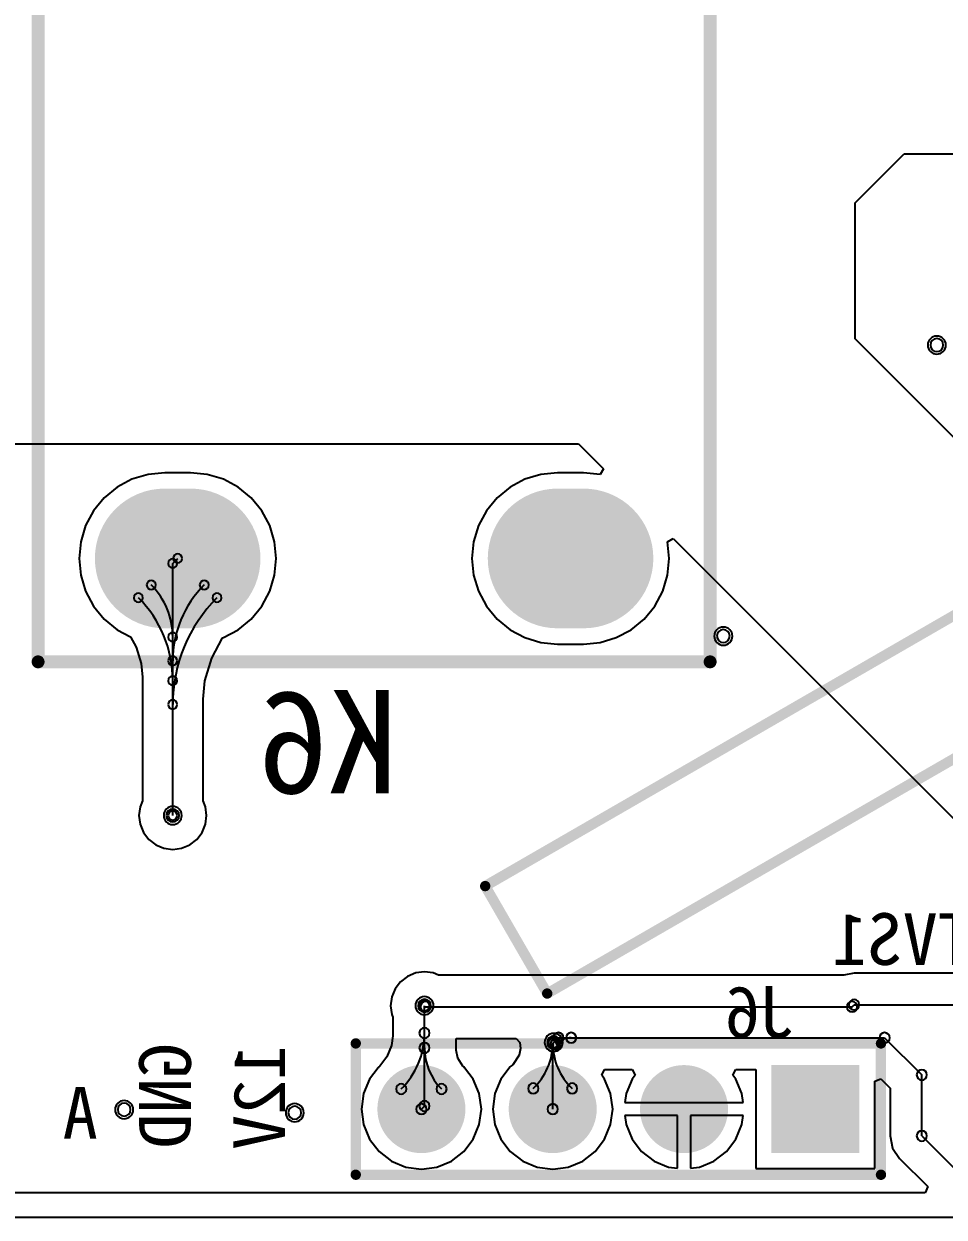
# Model space of a CAD drawing. Header units: inches. Extents: x 32166 to 34772, y 2386 to 4229.
# Drawn here: x 33287.4 to 33364.3, y 3073.3 to 3173.1 of the extents above; entities that cross this region are included whole.
import ezdxf

# ---------------------------------------------------------------- set-up
doc = ezdxf.new("R2010")
doc.units = ezdxf.units.IN
doc.header["$LTSCALE"] = 0.64311
doc.header["$MEASUREMENT"] = 0
for name, color, linetype in [('BOTTOMLAYER', 5, 'CONTINUOUS'), ('BOTTOMOVERLAY', 54, 'CONTINUOUS'), ('BOTTOMSOLDER', 6, 'CONTINUOUS'), ('KEEPOUTLAYER', 6, 'CONTINUOUS'), ('MULTILAYER', 9, 'CONTINUOUS')]:
    doc.layers.add(name, color=color, linetype=linetype)
doc.styles.get("Standard").update_dxf_attribs({"font": 'txt', "width": 0.8})

msp = doc.modelspace()

# ---------------------------------------------------------------- linework, layer by layer
at = {"layer": 'BOTTOMLAYER'}
for p, q in [((33356.833, 3158.089), (33360.937, 3162.193)), ((33360.937, 3162.193), (33404.785, 3162.193)), ((33356.833, 3153.078), (33356.833, 3158.089)), ((33356.833, 3146.727), (33356.833, 3153.078)), ((33361.239, 3142.321), (33356.833, 3146.727)), ((33372.946, 3130.614), (33361.239, 3142.321)), ((33160.705, 3137.958), (33333.721, 3137.958)), ((33333.721, 3137.958), (33335.809, 3135.87)), ((33297.743, 3135.404), (33296.399, 3134.996)), ((33299.14, 3135.542), (33297.743, 3135.404)), ((33301.3, 3135.542), (33299.14, 3135.542)), ((33302.698, 3135.404), (33301.3, 3135.542)), ((33304.041, 3134.996), (33302.698, 3135.404)), ((33330.575, 3135.404), (33329.231, 3134.996)), ((33331.972, 3135.542), (33330.575, 3135.404)), ((33334.132, 3135.542), (33331.972, 3135.542)), ((33335.53, 3135.404), (33334.132, 3135.542)), ((33335.809, 3135.87), (33335.53, 3135.404)), ((33296.399, 3134.996), (33295.161, 3134.334)), ((33305.28, 3134.334), (33304.041, 3134.996)), ((33329.231, 3134.996), (33327.993, 3134.334)), ((33294.076, 3133.444), (33293.185, 3132.358)), ((33295.161, 3134.334), (33294.076, 3133.444)), ((33306.365, 3133.444), (33305.28, 3134.334)), ((33307.256, 3132.358), (33306.365, 3133.444)), ((33326.908, 3133.444), (33326.017, 3132.358)), ((33327.993, 3134.334), (33326.908, 3133.444)), ((33293.185, 3132.358), (33292.523, 3131.12)), ((33307.918, 3131.12), (33307.256, 3132.358)), ((33326.017, 3132.358), (33325.355, 3131.12)), ((33292.523, 3131.12), (33292.115, 3129.776)), ((33308.325, 3129.776), (33307.918, 3131.12)), ((33325.355, 3131.12), (33324.947, 3129.776)), ((33292.115, 3129.776), (33291.978, 3128.379)), ((33308.463, 3128.379), (33308.325, 3129.776)), ((33324.947, 3129.776), (33324.81, 3128.379)), ((33341.157, 3129.776), (33341.623, 3130.055)), ((33341.295, 3128.379), (33341.157, 3129.776)), ((33341.623, 3130.055), (33369.534, 3102.145)), ((33291.978, 3128.379), (33292.115, 3126.982)), ((33299.809, 3127.967), (33300.22, 3128.379)), ((33299.809, 3106.897), (33299.809, 3127.967)), ((33308.325, 3126.982), (33308.463, 3128.379)), ((33324.81, 3128.379), (33324.947, 3126.982)), ((33341.157, 3126.982), (33341.295, 3128.379)), ((33292.115, 3126.982), (33292.523, 3125.638)), ((33307.918, 3125.638), (33308.325, 3126.982)), ((33324.947, 3126.982), (33325.355, 3125.638)), ((33340.75, 3125.638), (33341.157, 3126.982)), ((33292.523, 3125.638), (33293.185, 3124.4)), ((33307.256, 3124.4), (33307.918, 3125.638)), ((33325.355, 3125.638), (33326.017, 3124.4)), ((33340.088, 3124.4), (33340.75, 3125.638)), ((33293.185, 3124.4), (33294.076, 3123.314)), ((33306.365, 3123.314), (33307.256, 3124.4)), ((33326.017, 3124.4), (33326.908, 3123.314)), ((33339.197, 3123.314), (33340.088, 3124.4)), ((33294.076, 3123.314), (33295.161, 3122.424)), ((33295.161, 3122.424), (33296.286, 3121.822)), ((33304.041, 3121.762), (33305.28, 3122.424)), ((33305.28, 3122.424), (33306.365, 3123.314)), ((33326.908, 3123.314), (33327.993, 3122.424)), ((33327.993, 3122.424), (33329.231, 3121.762)), ((33336.873, 3121.762), (33338.112, 3122.424)), ((33338.112, 3122.424), (33339.197, 3123.314)), ((33296.286, 3121.822), (33296.749, 3120.956)), ((33303.07, 3120.049), (33303.974, 3121.741)), ((33303.974, 3121.741), (33304.041, 3121.762)), ((33329.231, 3121.762), (33330.575, 3121.354)), ((33335.53, 3121.354), (33336.873, 3121.762)), ((33296.749, 3120.956), (33297.165, 3119.586)), ((33330.575, 3121.354), (33331.972, 3121.217)), ((33331.972, 3121.217), (33334.132, 3121.217)), ((33334.132, 3121.217), (33335.53, 3121.354)), ((33297.165, 3119.586), (33297.276, 3118.456)), ((33302.493, 3118.149), (33303.07, 3120.049)), ((33297.276, 3118.456), (33297.276, 3108.12)), ((33302.341, 3116.605), (33302.493, 3118.149)), ((33302.341, 3108.12), (33302.341, 3116.605)), ((33297.073, 3107.63), (33296.976, 3106.897)), ((33297.276, 3108.12), (33297.073, 3107.63)), ((33302.544, 3107.63), (33302.341, 3108.12)), ((33302.641, 3106.897), (33302.544, 3107.63)), ((33296.976, 3106.897), (33297.073, 3106.164)), ((33302.544, 3106.164), (33302.641, 3106.897)), ((33297.073, 3106.164), (33297.356, 3105.481)), ((33297.356, 3105.481), (33297.806, 3104.894)), ((33301.811, 3104.894), (33302.261, 3105.481)), ((33302.261, 3105.481), (33302.544, 3106.164)), ((33297.806, 3104.894), (33298.392, 3104.444)), ((33301.225, 3104.444), (33301.811, 3104.894)), ((33298.392, 3104.444), (33299.076, 3104.161)), ((33299.076, 3104.161), (33299.809, 3104.065)), ((33299.809, 3104.065), (33300.542, 3104.161)), ((33300.542, 3104.161), (33301.225, 3104.444)), ((33320.113, 3093.735), (33319.43, 3093.452)), ((33320.846, 3093.832), (33320.113, 3093.735)), ((33321.579, 3093.735), (33320.846, 3093.832)), ((33322.013, 3093.556), (33321.579, 3093.735)), ((33355.877, 3093.556), (33322.013, 3093.556)), ((33356.745, 3093.728), (33355.877, 3093.556)), ((33385.632, 3093.728), (33356.745, 3093.728)), ((33318.844, 3093.002), (33318.393, 3092.416)), ((33319.43, 3093.452), (33318.844, 3093.002)), ((33318.111, 3091.733), (33318.014, 3091)), ((33318.393, 3092.416), (33318.111, 3091.733)), ((33318.014, 3091), (33318.111, 3090.267)), ((33320.846, 3082.618), (33320.846, 3091)), ((33320.933, 3090.913), (33356.573, 3090.913)), ((33356.573, 3090.913), (33356.745, 3091.086)), ((33356.745, 3091.086), (33370.656, 3091.086)), ((33318.111, 3090.267), (33318.203, 3090.042)), ((33318.203, 3090.042), (33318.203, 3088.49)), ((33318.097, 3087.682), (33317.697, 3086.716)), ((33318.203, 3088.49), (33318.097, 3087.682)), ((33323.489, 3087.275), (33323.489, 3088.27)), ((33323.489, 3088.27), (33328.518, 3088.27)), ((33328.518, 3088.27), (33328.814, 3087.932)), ((33328.814, 3087.932), (33328.88, 3087.43)), ((33331.561, 3087.847), (33331.646, 3087.932)), ((33331.561, 3082.359), (33331.561, 3087.847)), ((33331.646, 3087.932), (33332.035, 3088.321)), ((33332.035, 3088.321), (33359.295, 3088.321)), ((33359.295, 3088.321), (33362.406, 3085.21)), ((33317.697, 3086.716), (33317.112, 3085.954)), ((33323.621, 3086.61), (33323.489, 3087.275)), ((33324.055, 3085.961), (33323.621, 3086.61)), ((33328.769, 3086.87), (33328.232, 3086.067)), ((33328.88, 3087.43), (33328.769, 3086.87)), ((33316.973, 3085.808), (33316.248, 3084.865)), ((33317.039, 3085.908), (33316.973, 3085.808)), ((33317.045, 3085.902), (33317.039, 3085.908)), ((33317.112, 3085.954), (33317.045, 3085.902)), ((33324.131, 3085.902), (33324.055, 3085.961)), ((33324.137, 3085.908), (33324.131, 3085.902)), ((33324.203, 3085.808), (33324.137, 3085.908)), ((33324.927, 3084.865), (33324.203, 3085.808)), ((33328.017, 3085.902), (33327.221, 3084.865)), ((33328.038, 3085.918), (33328.017, 3085.902)), ((33328.066, 3085.961), (33328.038, 3085.918)), ((33328.137, 3086.008), (33328.066, 3085.961)), ((33328.145, 3086), (33328.137, 3086.008)), ((33328.232, 3086.067), (33328.145, 3086)), ((33335.654, 3085.186), (33335.896, 3085.678)), ((33335.896, 3085.678), (33338.198, 3085.678)), ((33338.198, 3085.678), (33338.441, 3085.186)), ((33346.626, 3085.186), (33346.869, 3085.678)), ((33346.869, 3085.678), (33348.538, 3085.678)), ((33348.538, 3085.678), (33348.538, 3077.391)), ((33316.248, 3084.865), (33315.748, 3083.656)), ((33325.428, 3083.656), (33324.927, 3084.865)), ((33327.221, 3084.865), (33326.721, 3083.656)), ((33335.9, 3084.865), (33335.654, 3085.186)), ((33336.401, 3083.656), (33335.9, 3084.865)), ((33338.194, 3084.865), (33337.693, 3083.656)), ((33338.441, 3085.186), (33338.194, 3084.865)), ((33346.873, 3084.865), (33346.626, 3085.186)), ((33347.374, 3083.656), (33346.873, 3084.865)), ((33358.474, 3084.687), (33358.981, 3084.897)), ((33358.474, 3077.391), (33358.474, 3084.687)), ((33358.981, 3084.897), (33359.763, 3084.116)), ((33362.406, 3080.113), (33362.406, 3085.21)), ((33315.748, 3083.656), (33315.577, 3082.359)), ((33325.599, 3082.359), (33325.428, 3083.656)), ((33326.721, 3083.656), (33326.55, 3082.359)), ((33336.572, 3082.359), (33336.401, 3083.656)), ((33337.693, 3083.656), (33337.595, 3082.908)), ((33347.472, 3082.908), (33347.374, 3083.656)), ((33359.763, 3084.116), (33359.763, 3080.113)), ((33320.588, 3082.359), (33320.846, 3082.618)), ((33337.595, 3082.908), (33347.472, 3082.908)), ((33315.577, 3082.359), (33315.748, 3081.062)), ((33325.428, 3081.062), (33325.599, 3082.359)), ((33326.55, 3082.359), (33326.721, 3081.062)), ((33336.401, 3081.062), (33336.572, 3082.359)), ((33341.985, 3081.811), (33337.595, 3081.811)), ((33337.595, 3081.811), (33337.693, 3081.062)), ((33341.985, 3077.421), (33341.985, 3081.811)), ((33347.472, 3081.811), (33343.082, 3081.811)), ((33343.082, 3081.811), (33343.082, 3077.421)), ((33347.374, 3081.062), (33347.472, 3081.811)), ((33315.748, 3081.062), (33316.248, 3079.854)), ((33324.927, 3079.854), (33325.428, 3081.062)), ((33326.721, 3081.062), (33327.221, 3079.854)), ((33335.9, 3079.854), (33336.401, 3081.062)), ((33337.693, 3081.062), (33338.194, 3079.854)), ((33346.873, 3079.854), (33347.374, 3081.062)), ((33316.248, 3079.854), (33317.045, 3078.816)), ((33324.131, 3078.816), (33324.927, 3079.854)), ((33327.221, 3079.854), (33328.017, 3078.816)), ((33335.104, 3078.816), (33335.9, 3079.854)), ((33338.194, 3079.854), (33338.99, 3078.816)), ((33346.077, 3078.816), (33346.873, 3079.854)), ((33359.763, 3080.113), (33359.964, 3079.101)), ((33362.406, 3080.113), (33365.516, 3077.002)), ((33317.045, 3078.816), (33318.082, 3078.02)), ((33323.093, 3078.02), (33324.131, 3078.816)), ((33328.017, 3078.816), (33329.055, 3078.02)), ((33334.066, 3078.02), (33335.104, 3078.816)), ((33338.99, 3078.816), (33340.028, 3078.02)), ((33345.039, 3078.02), (33346.077, 3078.816)), ((33359.964, 3079.101), (33360.537, 3078.244)), ((33318.082, 3078.02), (33319.291, 3077.519)), ((33321.885, 3077.519), (33323.093, 3078.02)), ((33329.055, 3078.02), (33330.264, 3077.519)), ((33332.858, 3077.519), (33334.066, 3078.02)), ((33340.028, 3078.02), (33341.237, 3077.519)), ((33343.83, 3077.519), (33345.039, 3078.02)), ((33360.537, 3078.244), (33362.902, 3075.879)), ((33319.291, 3077.519), (33320.588, 3077.348)), ((33320.588, 3077.348), (33321.885, 3077.519)), ((33330.264, 3077.519), (33331.561, 3077.348)), ((33331.561, 3077.348), (33332.858, 3077.519)), ((33341.237, 3077.519), (33341.985, 3077.421)), ((33343.082, 3077.421), (33343.83, 3077.519)), ((33348.538, 3077.391), (33358.474, 3077.391)), ((33362.902, 3075.879), (33362.692, 3075.372)), ((33362.692, 3075.372), (32952.178, 3075.372))]:
    msp.add_line(p, q, dxfattribs=at)
at = {"layer": 'BOTTOMLAYER', "const_width": 10.8}
for points in [[(33299.14, 3128.379), (33301.3, 3128.379)], [(33331.972, 3128.379), (33334.132, 3128.379)]]:
    msp.add_lwpolyline(points, dxfattribs=at)
at = {"layer": 'BOTTOMLAYER'}
for points, const_width in [([(33301.84, 3128.379, 1), (33296.44, 3128.379, 1)], 5.4), ([(33304, 3128.379, 1), (33298.6, 3128.379, 1)], 5.4), ([(33334.672, 3128.379, 1), (33329.272, 3128.379, 1)], 5.4), ([(33336.832, 3128.379, 1), (33331.432, 3128.379, 1)], 5.4), ([(33318.968, 3082.359, 1), (33322.208, 3082.359, 1)], 3.24), ([(33329.941, 3082.359, 1), (33333.181, 3082.359, 1)], 3.24), ([(33340.914, 3082.359, 1), (33344.154, 3082.359, 1)], 3.24)]:
    msp.add_lwpolyline(points, format="xyb", close=True, dxfattribs=dict(at, const_width=const_width))
for centre, radius, start, end in [((33363.658, 3146.209), 0.54, 0, 180), ((33363.658, 3146.209), 0.54, 180, 0), ((33300.22, 3128.379), 0.378, 0, 180), ((33299.809, 3127.967), 0.378, 0, 180), ((33299.809, 3127.967), 0.378, 0, 180), ((33299.809, 3127.967), 0.378, 180, 0), ((33299.809, 3127.967), 0.378, 180, 0), ((33300.22, 3128.379), 0.378, 180, 0), ((33298.006, 3126.164), 0.378, 0, 180), ((33298.006, 3126.164), 0.378, 0, 180), ((33302.435, 3126.164), 0.378, 0, 180), ((33302.435, 3126.164), 0.378, 0, 180), ((33296.936, 3125.095), 0.378, 0, 180), ((33296.936, 3125.095), 0.378, 0, 180), ((33298.006, 3126.164), 0.378, 180, 0), ((33298.006, 3126.164), 0.378, 180, 0), ((33293.653, 3121.812), 6.155, 359.99994, 44.99994), ((33293.653, 3121.812), 6.155, 359.99994, 44.99994), ((33308.776, 3119.824), 8.967, 135.00002, 180.00002), ((33308.776, 3119.824), 8.967, 135.00002, 180.00002), ((33302.435, 3126.164), 0.378, 180, 0), ((33302.435, 3126.164), 0.378, 180, 0), ((33303.504, 3125.095), 0.378, 0, 180), ((33303.504, 3125.095), 0.378, 0, 180), ((33296.936, 3125.095), 0.378, 180, 0), ((33296.936, 3125.095), 0.378, 180, 0), ((33290.003, 3118.161), 9.806, 0, 45), ((33290.003, 3118.161), 9.806, 0, 45), ((33312.426, 3116.173), 12.617, 135.00001, 180.00001), ((33312.426, 3116.173), 12.617, 135.00001, 180.00001), ((33303.504, 3125.095), 0.378, 180, 0), ((33303.504, 3125.095), 0.378, 180, 0), ((33345.817, 3121.887), 0.54, 0, 180), ((33299.809, 3121.812), 0.378, 0, 180), ((33299.809, 3121.812), 0.378, 0, 180), ((33299.809, 3121.812), 0.378, 180, 0), ((33299.809, 3121.812), 0.378, 180, 0), ((33345.817, 3121.887), 0.54, 180, 0), ((33299.809, 3119.824), 0.378, 0, 180), ((33299.809, 3119.824), 0.378, 0, 180), ((33299.809, 3119.824), 0.378, 180, 0), ((33299.809, 3119.824), 0.378, 180, 0), ((33299.809, 3118.161), 0.378, 0, 180), ((33299.809, 3118.161), 0.378, 0, 180), ((33299.809, 3118.161), 0.378, 180, 0), ((33299.809, 3118.161), 0.378, 180, 0), ((33299.809, 3116.173), 0.378, 0, 180), ((33299.809, 3116.173), 0.378, 0, 180), ((33299.809, 3116.173), 0.378, 180, 0), ((33299.809, 3116.173), 0.378, 180, 0), ((33299.809, 3106.897), 0.54, 0, 180), ((33299.809, 3106.897), 0.54, 180, 0), ((33299.809, 3106.897), 0.378, 0, 180), ((33299.809, 3106.897), 0.378, 180, 0), ((33320.846, 3091), 0.54, 0, 180), ((33356.745, 3091.086), 0.432, 0, 180), ((33356.745, 3091.086), 0.432, 0, 180), ((33320.846, 3091), 0.54, 180, 0), ((33320.846, 3091), 0.432, 0, 180), ((33320.846, 3091), 0.432, 180, 0), ((33320.933, 3090.913), 0.432, 0, 180), ((33320.933, 3090.913), 0.432, 180, 0), ((33356.573, 3090.913), 0.432, 0, 180), ((33356.573, 3090.913), 0.432, 0, 180), ((33356.573, 3090.913), 0.432, 180, 0), ((33356.573, 3090.913), 0.432, 180, 0), ((33356.745, 3091.086), 0.432, 180, 0), ((33356.745, 3091.086), 0.432, 180, 0), ((33314.228, 3088.719), 6.618, 315.00006, 0.00006), ((33320.846, 3088.719), 0.432, 0, 180), ((33320.846, 3088.719), 0.432, 180, 0), ((33332.035, 3088.321), 0.432, 0, 180), ((33332.035, 3088.321), 0.432, 0, 180), ((33333.106, 3088.321), 0.432, 0, 180), ((33359.295, 3088.321), 0.432, 0, 180), ((33359.295, 3088.321), 0.432, 0, 180), ((33320.846, 3087.472), 0.432, 0, 180), ((33326.412, 3087.847), 5.148, 313.17504, 0.00004), ((33331.646, 3087.932), 0.54, 0, 180), ((33331.646, 3087.932), 0.54, 180, 0), ((33331.561, 3087.847), 0.432, 0, 180), ((33331.561, 3087.847), 0.432, 0, 180), ((33331.561, 3087.847), 0.432, 0, 180), ((33331.561, 3087.847), 0.432, 0, 180), ((33331.561, 3087.847), 0.432, 180, 0), ((33331.561, 3087.847), 0.432, 180, 0), ((33331.561, 3087.847), 0.432, 180, 0), ((33331.561, 3087.847), 0.432, 180, 0), ((33331.646, 3087.932), 0.432, 0, 180), ((33331.646, 3087.932), 0.432, 0, 180), ((33331.646, 3087.932), 0.432, 180, 0), ((33331.646, 3087.932), 0.432, 180, 0), ((33331.799, 3087.78), 0.432, 0, 180), ((33331.799, 3087.78), 0.432, 180, 0), ((33336.709, 3087.847), 5.148, 179.99996, 226.82496), ((33332.035, 3088.321), 0.432, 180, 0), ((33332.035, 3088.321), 0.432, 180, 0), ((33333.106, 3086.473), 1.848, 89.99972, 134.99972), ((33333.106, 3088.321), 0.432, 180, 0), ((33359.295, 3088.321), 0.432, 180, 0), ((33359.295, 3088.321), 0.432, 180, 0), ((33320.846, 3087.472), 0.432, 180, 0), ((33325.7, 3087.472), 4.854, 179.99995, 224.99995), ((33362.406, 3085.21), 0.432, 0, 180), ((33362.406, 3085.21), 0.432, 0, 180), ((33329.935, 3084.092), 0.432, 0, 180), ((33333.186, 3084.092), 0.432, 0, 180), ((33362.406, 3085.21), 0.432, 180, 0), ((33362.406, 3085.21), 0.432, 180, 0), ((33318.908, 3084.039), 0.432, 0, 180), ((33318.908, 3084.039), 0.432, 180, 0), ((33322.268, 3084.039), 0.432, 0, 180), ((33322.268, 3084.039), 0.432, 180, 0), ((33329.935, 3084.092), 0.432, 180, 0), ((33333.186, 3084.092), 0.432, 180, 0), ((33295.748, 3082.316), 0.54, 0, 180), ((33310.004, 3082.057), 0.54, 0, 180), ((33320.588, 3082.359), 0.432, 0, 180), ((33320.846, 3082.618), 0.432, 0, 180), ((33320.846, 3082.618), 0.432, 0, 180), ((33320.846, 3082.618), 0.432, 180, 0), ((33320.846, 3082.618), 0.432, 180, 0), ((33331.561, 3082.359), 0.432, 0, 180), ((33295.748, 3082.316), 0.54, 180, 0), ((33310.004, 3082.057), 0.54, 180, 0), ((33320.588, 3082.359), 0.432, 180, 0), ((33331.561, 3082.359), 0.432, 180, 0), ((33362.406, 3080.113), 0.432, 0, 180), ((33362.406, 3080.113), 0.432, 0, 180), ((33362.406, 3080.113), 0.432, 180, 0), ((33362.406, 3080.113), 0.432, 180, 0)]:
    msp.add_arc(centre, radius, start, end, dxfattribs=at)
msp.add_solid([(33350.266, 3079.119), (33356.746, 3079.119), (33350.266, 3085.599), (33356.746, 3085.599)], dxfattribs=at)
at = {"layer": 'BOTTOMOVERLAY'}
for points, const_width in [([(33288.556, 3119.739), (33288.556, 3245.019)], 1.08), ([(33344.716, 3119.739), (33344.716, 3245.019)], 1.08), ([(33325.918, 3100.997), (33376.35, 3130.114)], 0.864), ([(33331.102, 3092.018), (33381.534, 3121.135)], 0.864), ([(33288.556, 3119.739), (33344.716, 3119.739)], 1.08), ([(33325.918, 3100.997), (33331.102, 3092.018)], 0.864), ([(33315.102, 3076.873), (33315.102, 3087.846)], 0.864), ([(33315.102, 3087.846), (33358.993, 3087.846)], 0.864), ([(33358.993, 3076.873), (33358.993, 3087.846)], 0.864), ([(33315.102, 3076.873), (33358.993, 3076.873)], 0.864)]:
    msp.add_lwpolyline(points, dxfattribs=dict(at, const_width=const_width))
for points, const_width in [([(33288.826, 3119.739, 1), (33288.286, 3119.739, 1)], 0.54), ([(33288.826, 3119.739, 1), (33288.286, 3119.739, 1)], 0.54), ([(33344.986, 3119.739, 1), (33344.446, 3119.739, 1)], 0.54), ([(33344.986, 3119.739, 1), (33344.446, 3119.739, 1)], 0.54), ([(33325.81, 3101.184, 1), (33326.026, 3100.81, 1)], 0.432), ([(33325.81, 3101.184, 1), (33326.026, 3100.81, 1)], 0.432), ([(33330.994, 3092.205, 1), (33331.21, 3091.831, 1)], 0.432), ([(33330.994, 3092.205, 1), (33331.21, 3091.831, 1)], 0.432), ([(33314.886, 3087.846, 1), (33315.318, 3087.846, 1)], 0.432), ([(33314.886, 3087.846, 1), (33315.318, 3087.846, 1)], 0.432), ([(33358.777, 3087.846, 1), (33359.209, 3087.846, 1)], 0.432), ([(33358.777, 3087.846, 1), (33359.209, 3087.846, 1)], 0.432), ([(33314.886, 3076.873, 1), (33315.318, 3076.873, 1)], 0.432), ([(33314.886, 3076.873, 1), (33315.318, 3076.873, 1)], 0.432), ([(33358.777, 3076.873, 1), (33359.209, 3076.873, 1)], 0.432), ([(33358.777, 3076.873, 1), (33359.209, 3076.873, 1)], 0.432)]:
    msp.add_lwpolyline(points, format="xyb", close=True, dxfattribs=dict(at, const_width=const_width))
at = {"layer": 'BOTTOMSOLDER', "const_width": 11.678}
for points in [[(33299.14, 3128.379), (33301.3, 3128.379)], [(33331.972, 3128.379), (33334.132, 3128.379)]]:
    msp.add_lwpolyline(points, dxfattribs=at)
at = {"layer": 'BOTTOMSOLDER'}
for points, const_width in [([(33302.06, 3128.379, 1), (33296.221, 3128.379, 1)], 5.839), ([(33304.22, 3128.379, 1), (33298.381, 3128.379, 1)], 5.839), ([(33334.892, 3128.379, 1), (33329.053, 3128.379, 1)], 5.839), ([(33337.052, 3128.379, 1), (33331.213, 3128.379, 1)], 5.839), ([(33318.748, 3082.359, 1), (33322.427, 3082.359, 1)], 3.679), ([(33329.721, 3082.359, 1), (33333.4, 3082.359, 1)], 3.679), ([(33340.694, 3082.359, 1), (33344.373, 3082.359, 1)], 3.679)]:
    msp.add_lwpolyline(points, format="xyb", close=True, dxfattribs=dict(at, const_width=const_width))
for centre, start, end in [((33363.658, 3146.209), 0, 180), ((33363.658, 3146.209), 180, 0), ((33345.817, 3121.887), 0, 180), ((33345.817, 3121.887), 180, 0), ((33299.809, 3106.897), 0, 180), ((33299.809, 3106.897), 180, 0), ((33320.846, 3091), 0, 180), ((33320.846, 3091), 180, 0), ((33331.646, 3087.932), 0, 180), ((33331.646, 3087.932), 180, 0), ((33295.748, 3082.316), 0, 180), ((33310.004, 3082.057), 0, 180), ((33295.748, 3082.316), 180, 0), ((33310.004, 3082.057), 180, 0)]:
    msp.add_arc(centre, 0.759, start, end, dxfattribs=at)
msp.add_solid([(33349.827, 3078.68), (33357.185, 3078.68), (33349.827, 3086.038), (33357.185, 3086.038)], dxfattribs=at)
at = {"layer": 'KEEPOUTLAYER'}
msp.add_line((32893.167, 3073.33), (34340.368, 3073.33), dxfattribs=at)
at = {"layer": 'MULTILAYER'}
for points, const_width in [([(33301.516, 3128.379, 1), (33298.924, 3128.379, 1)], 2.592), ([(33334.348, 3128.379, 1), (33331.756, 3128.379, 1)], 2.592), ([(33318.968, 3082.359, 1), (33322.208, 3082.359, 1)], 3.24), ([(33329.941, 3082.359, 1), (33333.181, 3082.359, 1)], 3.24), ([(33340.914, 3082.359, 1), (33344.154, 3082.359, 1)], 3.24)]:
    msp.add_lwpolyline(points, format="xyb", close=True, dxfattribs=dict(at, const_width=const_width))
for centre, start, end in [((33363.658, 3146.209), 0, 180), ((33363.658, 3146.209), 180, 0), ((33345.817, 3121.887), 0, 180), ((33345.817, 3121.887), 180, 0), ((33299.809, 3106.897), 0, 180), ((33299.809, 3106.897), 180, 0), ((33320.846, 3091), 0, 180), ((33320.846, 3091), 180, 0), ((33331.646, 3087.932), 0, 180), ((33331.646, 3087.932), 180, 0), ((33295.748, 3082.316), 0, 180), ((33310.004, 3082.057), 0, 180), ((33295.748, 3082.316), 180, 0), ((33310.004, 3082.057), 180, 0)]:
    msp.add_arc(centre, 0.54, start, end, dxfattribs=at)
msp.add_solid([(33350.266, 3079.119), (33356.746, 3079.119), (33350.266, 3085.599), (33356.746, 3085.599)], dxfattribs=at)

# ---------------------------------------------------------------- texts
at = {"layer": 'BOTTOMOVERLAY', "text_generation_flag": 2}
for s, height, rotation, p in [('K6', 8.64, 360, (33318.687, 3108.754)), ('TVS1', 4.32, 360, (33366.682, 3094.412)), ('J6', 4.32, 360, (33351.822, 3088.321)), ('GND', 4.32, 90, (33301.321, 3087.889)), ('12V', 4.32, 90, (33309.183, 3087.759)), ('A', 4.32, 360, (33293.545, 3079.897))]:
    msp.add_text(s, height=height, rotation=rotation, dxfattribs=at).set_placement(p)

doc.saveas('drawing.dxf')
